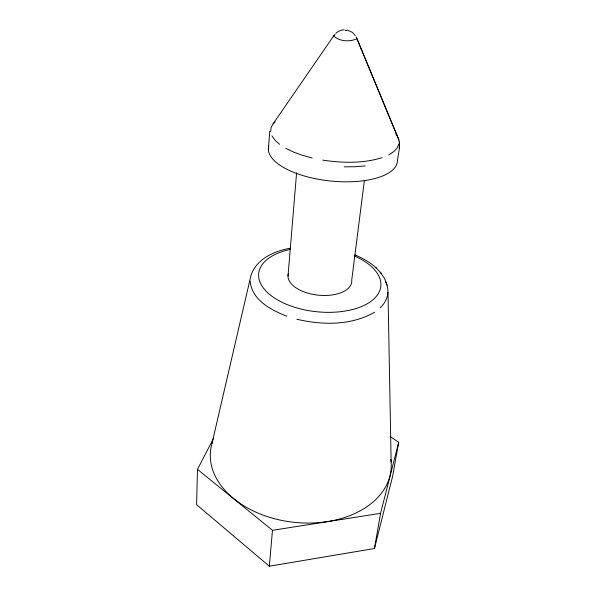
<?xml version="1.0" encoding="UTF-8"?>
<svg xmlns="http://www.w3.org/2000/svg" width="596" height="596" viewBox="0 0 596 596"><rect width="100%" height="100%" fill="white"/><g stroke="black" fill="none" stroke-linecap="round" stroke-linejoin="round"><path stroke-width="0.89" d="M268.759 146.094A64.86 26.44 6 0 0 326.37 180.528A64.86 26.44 6 0 0 397.212 162.715C397.942 153.954 401.838 144.277 397.271 135.91L356.594 37.816L398.873 140.045M399.394 142.012L399.342 148.225M213.726 438L197.485 469.365L196.605 504.723L269.332 566.2L374.437 548.529L392.645 476.189L398.709 442.262L390.201 436.592M268.356 149.462L269.757 131.455M288.01 276.06L296.599 172.773M269.332 566.2L272.484 530.313L197.485 469.365M270.673 131.656L271.083 127.611L273.117 123.826L334.14 35.231L335.168 34.486M364.372 180.506L351.729 280.068A32.013 16.688 6 0 1 318.204 295.154A32.013 16.688 6 0 1 288.419 273.475M374.437 548.529L380.576 513.342L398.709 442.262M386.446 284.024C390.134 292.264 386.618 301.911 380.248 307.774M211.975 443.513L250.923 275.605C256.28 258.962 274.197 251.028 290.2 248.249M334.14 35.231L333.864 36.11C339.266 41.407 349.777 42.137 356.46 38.837L356.676 37.95L356.117 37.012M398.843 144.113L397.13 148.024L393.74 151.652L388.719 154.893M273.117 123.826L275.114 121.912M335.846 33.272C338.193 31.26 341.128 29.755 344.287 29.83M374.631 312.155C351.305 325.714 322.436 325.222 296.868 319.255M382.163 157.649C362.949 163.609 342.365 163.051 322.667 160.108M272.484 530.313L380.576 513.342M365.147 165.919L354.985 166.753L344.19 166.835M347.334 30.083L352.348 32.34L355.395 35.626M312.14 157.992L302.299 155.258L293.433 151.995L285.797 148.307M286.832 316.193C271.068 310.166 251.683 299.892 250.149 281.014M355.194 254.961C362.912 258.396 370.57 262.426 376.635 268.401M279.584 144.306L274.935 140.12L271.955 135.866M380.27 272.29L384.591 278.511L387.236 285.283M375.748 267.455L381.254 273.333M395.848 134.07L397.271 135.91M385.493 281.416L386.186 283.316M388.003 292.345L391.132 462.042M390.842 459.419A90.763 62.215 6 0 1 294.491 522.364A90.763 62.215 6 0 1 212.787 441.003M354.158 255.87A61.395 32.042 6 0 1 364.372 305.249A61.395 32.042 6 0 1 271.523 295.944A61.395 32.042 6 0 1 290.103 249.448M346.336 30.493L345.606 30.411L346.336 30.493"/></g></svg>
